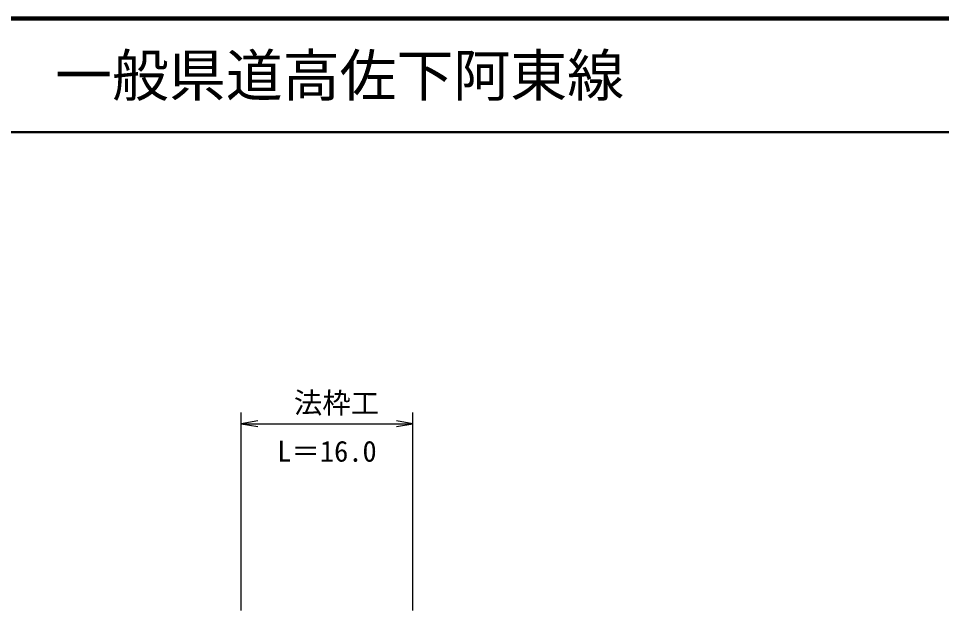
# Model space of a CAD drawing. Units: millimetres, scale not verified. Extents: x 40000 to 680000, y 20000 to 380000.
# Drawn here: x 213514 to 294639, y 328000 to 380000 of the extents above; entities that cross this region are included whole.
import ezdxf
from ezdxf.enums import TextEntityAlignment as Align

# ---------------------------------------------------------------- set-up
doc = ezdxf.new("R2010")
doc.units = ezdxf.units.MM
doc.header["$LTSCALE"] = 1000
for name, color, linetype, lineweight in [('M-STR-STR3', 7, 'Continuous', 25), ('M-TTL', 2, 'Continuous', 140), ('M-TTL-LINE', 7, 'Continuous', 50)]:
    doc.layers.add(name, color=color, linetype=linetype, lineweight=lineweight)
doc.layers.add('M-TTL-TXT', color=7, linetype='Continuous')
doc.styles.add('ＭＳ ゴシック', font='')
doc.styles.get('ＭＳ ゴシック').set_extended_font_data('MS Gothic')

# ---------------------------------------------------------------- blocks, each defined once
blk = doc.blocks.new('open_arrow')
at = {"color": 0, "linetype": 'Continuous', "lineweight": -2}
blk.add_lwpolyline([(7.5, 1.25), (0, 0), (7.5, -1.25)], dxfattribs=at)

msp = doc.modelspace()

# ---------------------------------------------------------------- linework, layer by layer
at = {"layer": 'M-STR-STR3'}
for p, q in [((233100, 328000), (233100, 345406)), ((248173, 328000), (248173, 345406)), ((233100, 344406), (248173, 344406))]:
    msp.add_line(p, q, dxfattribs=at)
at = {"layer": 'M-TTL'}
msp.add_line((680000, 380000), (40000, 380000), dxfattribs=at)
at = {"layer": 'M-TTL-LINE'}
msp.add_line((40000, 370000), (680000, 370000), dxfattribs=at)

# ---------------------------------------------------------------- block references
at = {"layer": 'M-STR-STR3', "xscale": 193, "yscale": 193}
msp.add_blockref('open_arrow', (233100, 344406), dxfattribs=at)
at = {"layer": 'M-STR-STR3', "xscale": 193, "yscale": 193, "rotation": 180}
msp.add_blockref('open_arrow', (248173, 344406), dxfattribs=at)

# ---------------------------------------------------------------- texts
at = {"layer": 'M-STR-STR3', "style": 'ＭＳ ゴシック'}
msp.add_text('法枠工', height=1833, rotation=359.588, dxfattribs=at).set_placement((237719, 346253), align=Align.MIDDLE_LEFT)
msp.add_text('L＝16.0', height=1833, dxfattribs=at).set_placement((236261, 341990), align=Align.MIDDLE_LEFT)
at = {"layer": 'M-TTL-TXT', "style": 'ＭＳ ゴシック'}
msp.add_text('一般県道高佐下阿東線', height=3666, dxfattribs=at).set_placement((216734, 375000), align=Align.MIDDLE_LEFT)

doc.saveas('drawing.dxf')
